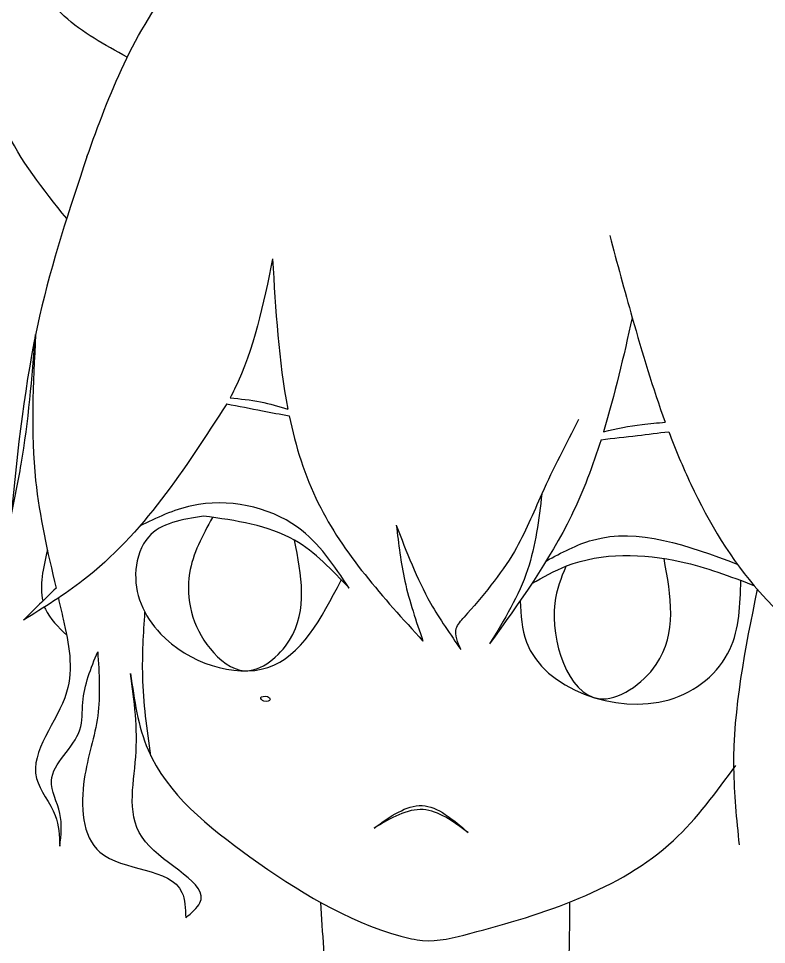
# Model space of a CAD drawing. Header units: inches. Extents: x -573 to 160, y -1 to 711.
# Drawn here: x 5.844 to 7.573, y 3.053 to 5.193 of the extents above; entities that cross this region are included whole.
import ezdxf

# ---------------------------------------------------------------- set-up
doc = ezdxf.new("R2010")
doc.units = ezdxf.units.IN
doc.header["$MEASUREMENT"] = 0
doc.layers.add('HarbyDwg', color=5, linetype='Continuous')

msp = doc.modelspace()

# ---------------------------------------------------------------- linework, layer by layer
at = {"layer": 'HarbyDwg'}
for points in [[(6.93179, 5.50348), (7.30958, 5.58468), (7.61032, 5.37155), (7.80079, 4.9736)], [(6.43139, 4.63768), (6.43816, 4.51979), (6.44493, 4.40191), (6.46658, 4.2906)], [(7.26265, 4.50143), (7.24254, 4.41279), (7.22243, 4.32414), (7.19634, 4.23825)], [(5.91071, 3.96464), (5.90128, 3.92334), (5.89185, 3.88204), (5.89999, 3.84664)], [(5.93071, 3.87668), (5.90539, 3.85201), (5.8803, 3.82731), (5.85521, 3.80262)]]:
    msp.add_open_spline(points, degree=3, dxfattribs=at)
for points, knots in [([(6.00213, 4.87339), (6.05458, 5.01783), (6.15558, 5.29599), (6.46963, 5.52195), (6.93179, 5.50348)], [0, 0, 0, 0, 44.8033657, 86.2793947, 86.2793947, 86.2793947, 86.2793947]), ([(7.2105, 4.69157), (7.22762, 4.62814), (7.26673, 4.48324), (7.30999, 4.33916), (7.33902, 4.25985)], [0, 0, 0, 0, 19.7163286, 45.0393807, 45.0393807, 45.0393807, 45.0393807]), ([(6.43139, 4.63768), (6.40997, 4.5332), (6.38698, 4.42098), (6.3366, 4.32304), (6.333, 4.31635)], [0, 0, 0, 0, 31.3651526, 33.6888108, 33.6888108, 33.6888108, 33.6888108]), ([(5.88352, 4.46285), (5.87765, 4.3495), (5.86735, 4.15076), (5.91123, 3.96001), (5.93071, 3.87668)], [0, 0, 0, 0, 33.745303, 59.1670644, 59.1670644, 59.1670644, 59.1670644]), ([(6.4698, 4.27464), (6.48454, 4.20402), (6.54444, 4.01145), (6.68669, 3.85538), (6.77885, 3.75427)], [35.7069199, 35.7069199, 35.7069199, 35.7069199, 57.454936, 97.4613811, 97.4613811, 97.4613811, 97.4613811]), ([(7.34708, 4.23821), (7.36256, 4.19733), (7.41732, 4.06588), (7.55818, 3.8294), (7.82397, 3.64772), (7.93078, 3.46439), (7.97218, 3.3899)], [47.3470394, 47.3470394, 47.3470394, 47.3470394, 60.4503761, 89.9958299, 128.5626081, 153.8634213, 153.8634213, 153.8634213, 153.8634213]), ([(7.19059, 4.21969), (7.17158, 4.15945), (7.10821, 3.99168), (7.00187, 3.84377), (6.93279, 3.74768)], [28.8572951, 28.8572951, 28.8572951, 28.8572951, 47.8267515, 83.0092038, 83.0092038, 83.0092038, 83.0092038]), ([(5.93612, 3.85351), (5.93992, 3.83726), (5.95659, 3.76534), (5.98645, 3.62053), (5.83972, 3.46854), (5.93556, 3.36081), (5.93837, 3.30431), (5.93957, 3.28025)], [61.5195724, 61.5195724, 61.5195724, 61.5195724, 66.4592659, 83.3021495, 104.4177214, 114.0470436, 121.1848252, 121.1848252, 121.1848252, 121.1848252]), ([(5.9042, 3.83288), (5.9048, 3.83133), (5.91491, 3.80723), (5.93578, 3.78675), (5.95531, 3.76757)], [13.1124859, 13.1124859, 13.1124859, 13.1124859, 13.6441504, 21.4566162, 21.4566162, 21.4566162, 21.4566162])]:
    msp.add_open_spline(points, degree=3, knots=knots, dxfattribs=at)
for points in [[(5.95538, 4.73082), (5.81386, 4.93993), (5.7895, 5.46638)], [(6.0952, 5.10367), (5.9499, 5.19857), (5.7895, 5.46638)], [(6.00213, 4.87339), (5.89258, 4.50493), (5.82602, 4.03932)], [(5.82602, 4.03932), (5.85028, 4.16313), (5.88352, 4.46285)], [(6.32533, 4.3025), (5.99376, 3.89491), (5.85521, 3.80262)], [(6.32533, 4.3025), (6.40771, 4.28656), (6.4698, 4.27464)], [(6.333, 4.31635), (6.40325, 4.30723), (6.46658, 4.2906)], [(7.13869, 4.26612), (7.05374, 4.09489), (6.99034, 3.96162), (6.87406, 3.80937)], [(7.19634, 4.23825), (7.28547, 4.25511), (7.33902, 4.25985)], [(7.19059, 4.21969), (7.27471, 4.22948), (7.34708, 4.23821)], [(7.05374, 4.09489), (7.02075, 3.91908), (6.93279, 3.74768)], [(6.60853, 3.87628), (6.48893, 4.01738), (6.24474, 4.06718), (6.12393, 4.01991)], [(6.27184, 4.04316), (6.14421, 3.99475), (6.11533, 3.91934), (6.17216, 3.77132), (6.41997, 3.69312), (6.58971, 3.89485)], [(6.29218, 4.03998), (6.2393, 3.91102), (6.28681, 3.73693), (6.36693, 3.68579), (6.47035, 3.75648), (6.48228, 3.98722)], [(6.60853, 3.87628), (6.48228, 3.98722), (6.27184, 4.04316)], [(6.71727, 4.02237), (6.73706, 3.89271), (6.77885, 3.75427)], [(6.71727, 4.02237), (6.79644, 3.84217), (6.86681, 3.73449)], [(7.06409, 3.93991), (7.17099, 3.98778), (7.50523, 3.93232)], [(7.0304, 3.88718), (7.11096, 3.92779), (7.37538, 3.93779), (7.54378, 3.88305)], [(7.10896, 3.92701), (7.08364, 3.84167), (7.1848, 3.62137), (7.31813, 3.70021), (7.33616, 3.94529)], [(7.00361, 3.84757), (7.01806, 3.75212), (7.34769, 3.6188), (7.48829, 3.73498), (7.51369, 3.89439)], [(7.55153, 3.87401), (7.49701, 3.46052), (7.50979, 3.28305)], [(6.14987, 3.48879), (6.13116, 3.67357), (6.13634, 3.82105)], [(6.86681, 3.73449), (6.85602, 3.78333), (6.87406, 3.80937)], [(5.93957, 3.28025), (5.93957, 3.35598), (5.92018, 3.43176), (5.98567, 3.54888), (5.99257, 3.6126), (6.02704, 3.72972)], [(6.02704, 3.72972), (6.02704, 3.5816), (5.99602, 3.43521), (6.03221, 3.26642), (6.2218, 3.17342), (6.23042, 3.11486)], [(6.23042, 3.11486), (6.26329, 3.14893), (6.13747, 3.29016), (6.11507, 3.4865), (6.103, 3.6794)], [(6.103, 3.6794), (6.1434, 3.50293), (6.37876, 3.25577), (6.72783, 3.0724), (6.77769, 3.06243), (6.8874, 3.07838), (7.35813, 3.29364), (7.50175, 3.46705)], [(6.41965, 3.62639), (6.40416, 3.62374), (6.41124, 3.61533), (6.42584, 3.61976), (6.41965, 3.62639)], [(6.66607, 3.32217), (6.77689, 3.37408), (6.88308, 3.31179)], [(6.88308, 3.31179), (6.7792, 3.36485), (6.66607, 3.32217)], [(6.54211, 3.15032), (6.55685, 2.93855), (6.56849, 2.81582)], [(7.11784, 3.15067), (7.11589, 3.00838), (7.10742, 2.79889)]]:
    msp.add_spline(points, degree=3, dxfattribs=at)

doc.saveas('drawing.dxf')
